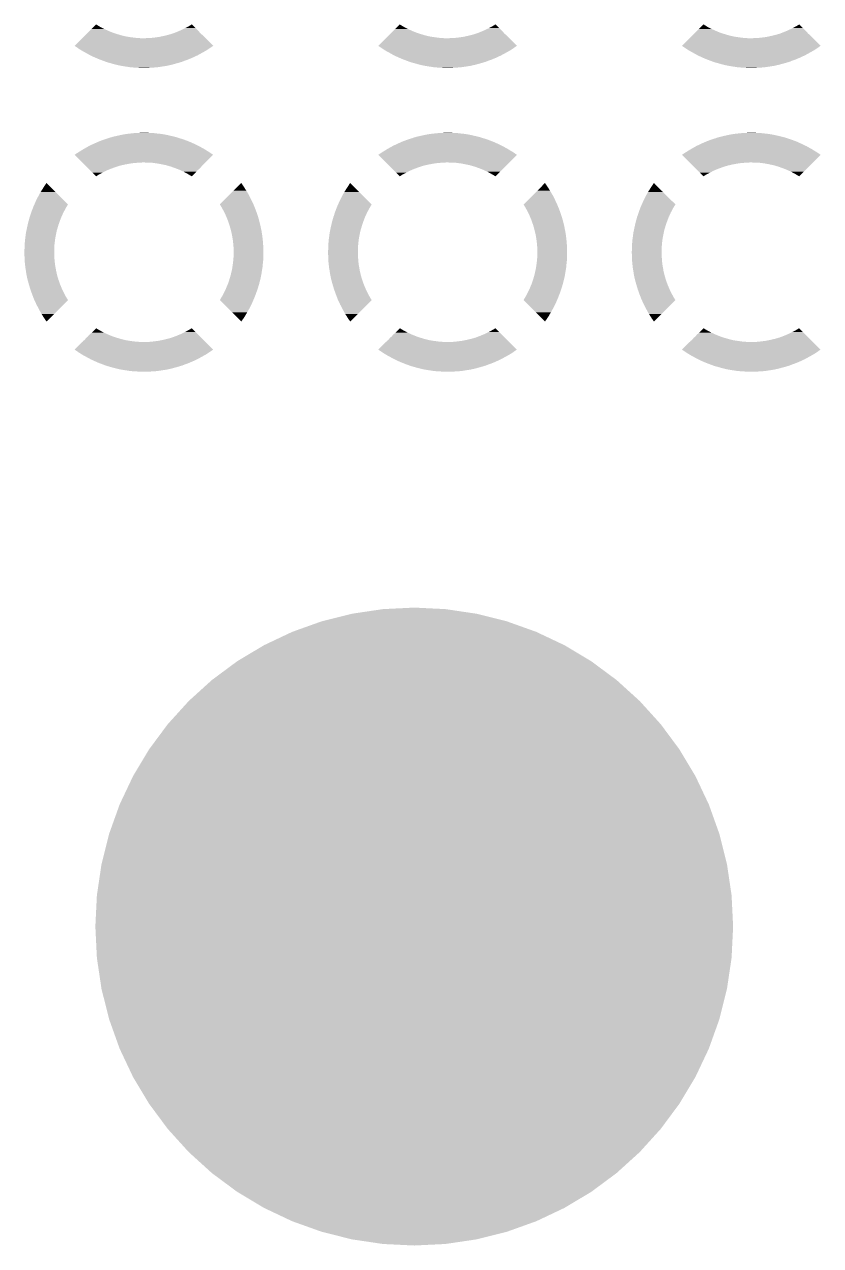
# Model space of a CAD drawing. Extents: x 295 to 953, y 10 to 290.
# Drawn here: x 675.62 to 682.28, y 112.83 to 123.04 of the extents above; entities that cross this region are included whole.
import ezdxf

# ---------------------------------------------------------------- set-up
doc = ezdxf.new("R2010")
doc.units = 0
doc.header["$LTSCALE"] = 5
doc.header["$MEASUREMENT"] = 0
doc.layers.get('0').update_dxf_attribs({"linetype": 'CONTINUOUS', "lineweight": 25})

msp = doc.modelspace()

# ---------------------------------------------------------------- linework, layer by layer
at = {"const_width": 2.667}
msp.add_lwpolyline([(677.547, 115.495, 1), (680.214, 115.495, 1)], format="xyb", close=True, dxfattribs=at)
for points in [[(676.2, 123.018), (676.22, 123.038), (676.253, 123.018), (676.22, 123.038)], [(677, 123.026), (677.02, 123.038), (677.032, 123.026), (677.02, 123.038)], [(678.74, 123.018), (678.76, 123.038), (678.793, 123.018), (678.76, 123.038)], [(679.54, 123.026), (679.56, 123.038), (679.572, 123.026), (679.56, 123.038)], [(681.28, 123.018), (681.3, 123.038), (681.333, 123.018), (681.3, 123.038)], [(682.08, 123.026), (682.1, 123.038), (682.112, 123.026), (682.1, 123.038)], [(676.112, 122.931), (676.119, 122.937), (676.511, 122.931), (676.472, 122.937)], [(676.119, 122.937), (676.128, 122.946), (676.472, 122.937), (676.434, 122.946)], [(676.128, 122.946), (676.138, 122.957), (676.434, 122.946), (676.397, 122.957)], [(676.138, 122.957), (676.151, 122.969), (676.397, 122.957), (676.36, 122.969)], [(676.151, 122.969), (676.165, 122.984), (676.36, 122.969), (676.323, 122.984)], [(676.165, 122.984), (676.182, 123), (676.323, 122.984), (676.288, 123)], [(676.182, 123), (676.2, 123.018), (676.288, 123), (676.253, 123.018)], [(676.744, 122.933), (676.782, 122.941), (677.125, 122.933), (677.117, 122.941)], [(676.782, 122.941), (676.82, 122.95), (677.117, 122.941), (677.108, 122.95)], [(676.82, 122.95), (676.858, 122.961), (677.108, 122.95), (677.096, 122.961)], [(676.858, 122.961), (676.894, 122.975), (677.096, 122.961), (677.083, 122.975)], [(676.894, 122.975), (676.93, 122.99), (677.083, 122.975), (677.068, 122.99)], [(676.93, 122.99), (676.965, 123.007), (677.068, 122.99), (677.051, 123.007)], [(676.965, 123.007), (677, 123.026), (677.051, 123.007), (677.032, 123.026)], [(678.652, 122.931), (678.659, 122.937), (679.051, 122.931), (679.012, 122.937)], [(678.659, 122.937), (678.668, 122.946), (679.012, 122.937), (678.974, 122.946)], [(678.668, 122.946), (678.678, 122.957), (678.974, 122.946), (678.937, 122.957)], [(678.678, 122.957), (678.691, 122.969), (678.937, 122.957), (678.9, 122.969)], [(678.691, 122.969), (678.705, 122.984), (678.9, 122.969), (678.863, 122.984)], [(678.705, 122.984), (678.722, 123), (678.863, 122.984), (678.828, 123)], [(678.722, 123), (678.74, 123.018), (678.828, 123), (678.793, 123.018)], [(679.284, 122.933), (679.322, 122.941), (679.665, 122.933), (679.657, 122.941)], [(679.322, 122.941), (679.36, 122.95), (679.657, 122.941), (679.648, 122.95)], [(679.36, 122.95), (679.398, 122.961), (679.648, 122.95), (679.636, 122.961)], [(679.398, 122.961), (679.434, 122.975), (679.636, 122.961), (679.623, 122.975)], [(679.434, 122.975), (679.47, 122.99), (679.623, 122.975), (679.608, 122.99)], [(679.47, 122.99), (679.505, 123.007), (679.608, 122.99), (679.591, 123.007)], [(679.505, 123.007), (679.54, 123.026), (679.591, 123.007), (679.572, 123.026)], [(681.192, 122.931), (681.199, 122.937), (681.591, 122.931), (681.552, 122.937)], [(681.199, 122.937), (681.208, 122.946), (681.552, 122.937), (681.514, 122.946)], [(681.208, 122.946), (681.218, 122.957), (681.514, 122.946), (681.477, 122.957)], [(681.218, 122.957), (681.231, 122.969), (681.477, 122.957), (681.44, 122.969)], [(681.231, 122.969), (681.245, 122.984), (681.44, 122.969), (681.403, 122.984)], [(681.245, 122.984), (681.262, 123), (681.403, 122.984), (681.368, 123)], [(681.262, 123), (681.28, 123.018), (681.368, 123), (681.333, 123.018)], [(681.824, 122.933), (681.862, 122.941), (682.205, 122.933), (682.197, 122.941)], [(681.862, 122.941), (681.9, 122.95), (682.197, 122.941), (682.188, 122.95)], [(681.9, 122.95), (681.938, 122.961), (682.188, 122.95), (682.176, 122.961)], [(681.938, 122.961), (681.974, 122.975), (682.176, 122.961), (682.163, 122.975)], [(681.974, 122.975), (682.01, 122.99), (682.163, 122.975), (682.148, 122.99)], [(682.01, 122.99), (682.045, 123.007), (682.148, 122.99), (682.131, 123.007)], [(682.045, 123.007), (682.08, 123.026), (682.131, 123.007), (682.112, 123.026)], [(676.04, 122.859), (676.104, 122.923), (677.199, 122.859), (677.135, 122.923)], [(676.056, 122.848), (676.04, 122.859), (677.183, 122.848), (677.199, 122.859)], [(676.078, 122.833), (676.056, 122.848), (677.161, 122.833), (677.183, 122.848)], [(676.104, 122.923), (676.105, 122.923), (676.628, 122.923), (676.589, 122.923)], [(676.105, 122.923), (676.108, 122.926), (676.589, 122.923), (676.55, 122.926)], [(676.108, 122.926), (676.112, 122.931), (676.55, 122.926), (676.511, 122.931)], [(676.628, 122.923), (676.667, 122.924), (677.135, 122.923), (677.134, 122.924)], [(676.667, 122.924), (676.705, 122.928), (677.134, 122.924), (677.13, 122.928)], [(676.705, 122.928), (676.744, 122.933), (677.13, 122.928), (677.125, 122.933)], [(678.58, 122.859), (678.644, 122.923), (679.739, 122.859), (679.675, 122.923)], [(678.596, 122.848), (678.58, 122.859), (679.723, 122.848), (679.739, 122.859)], [(678.618, 122.833), (678.596, 122.848), (679.701, 122.833), (679.723, 122.848)], [(678.644, 122.923), (678.645, 122.923), (679.168, 122.923), (679.129, 122.923)], [(678.645, 122.923), (678.648, 122.926), (679.129, 122.923), (679.09, 122.926)], [(678.648, 122.926), (678.652, 122.931), (679.09, 122.926), (679.051, 122.931)], [(679.168, 122.923), (679.207, 122.924), (679.675, 122.923), (679.674, 122.924)], [(679.207, 122.924), (679.245, 122.928), (679.674, 122.924), (679.67, 122.928)], [(679.245, 122.928), (679.284, 122.933), (679.67, 122.928), (679.665, 122.933)], [(681.12, 122.859), (681.184, 122.923), (682.279, 122.859), (682.215, 122.923)], [(681.136, 122.848), (681.12, 122.859), (682.263, 122.848), (682.279, 122.859)], [(681.158, 122.833), (681.136, 122.848), (682.241, 122.833), (682.263, 122.848)], [(681.184, 122.923), (681.185, 122.923), (681.708, 122.923), (681.669, 122.923)], [(681.185, 122.923), (681.188, 122.926), (681.669, 122.923), (681.63, 122.926)], [(681.188, 122.926), (681.192, 122.931), (681.63, 122.926), (681.591, 122.931)], [(681.708, 122.923), (681.747, 122.924), (682.215, 122.923), (682.214, 122.924)], [(681.747, 122.924), (681.785, 122.928), (682.214, 122.924), (682.21, 122.928)], [(681.785, 122.928), (681.824, 122.933), (682.21, 122.928), (682.205, 122.933)], [(676.094, 122.823), (676.078, 122.833), (677.146, 122.823), (677.161, 122.833)], [(676.116, 122.81), (676.094, 122.823), (677.123, 122.81), (677.146, 122.823)], [(676.133, 122.801), (676.116, 122.81), (677.107, 122.801), (677.123, 122.81)], [(676.156, 122.788), (676.133, 122.801), (677.083, 122.788), (677.107, 122.801)], [(676.173, 122.779), (676.156, 122.788), (677.067, 122.779), (677.083, 122.788)], [(676.196, 122.768), (676.173, 122.779), (677.043, 122.768), (677.067, 122.779)], [(676.214, 122.76), (676.196, 122.768), (677.026, 122.76), (677.043, 122.768)], [(676.237, 122.75), (676.214, 122.76), (677.002, 122.75), (677.026, 122.76)], [(676.255, 122.743), (676.237, 122.75), (676.985, 122.743), (677.002, 122.75)], [(676.279, 122.734), (676.255, 122.743), (676.959, 122.734), (676.985, 122.743)], [(676.298, 122.727), (676.279, 122.734), (676.942, 122.727), (676.959, 122.734)], [(678.634, 122.823), (678.618, 122.833), (679.686, 122.823), (679.701, 122.833)], [(678.656, 122.81), (678.634, 122.823), (679.663, 122.81), (679.686, 122.823)], [(678.673, 122.801), (678.656, 122.81), (679.647, 122.801), (679.663, 122.81)], [(678.696, 122.788), (678.673, 122.801), (679.623, 122.788), (679.647, 122.801)], [(678.713, 122.779), (678.696, 122.788), (679.607, 122.779), (679.623, 122.788)], [(678.736, 122.768), (678.713, 122.779), (679.583, 122.768), (679.607, 122.779)], [(678.754, 122.76), (678.736, 122.768), (679.566, 122.76), (679.583, 122.768)], [(678.777, 122.75), (678.754, 122.76), (679.542, 122.75), (679.566, 122.76)], [(678.795, 122.743), (678.777, 122.75), (679.525, 122.743), (679.542, 122.75)], [(678.819, 122.734), (678.795, 122.743), (679.499, 122.734), (679.525, 122.743)], [(678.838, 122.727), (678.819, 122.734), (679.482, 122.727), (679.499, 122.734)], [(681.174, 122.823), (681.158, 122.833), (682.226, 122.823), (682.241, 122.833)], [(681.196, 122.81), (681.174, 122.823), (682.203, 122.81), (682.226, 122.823)], [(681.213, 122.801), (681.196, 122.81), (682.187, 122.801), (682.203, 122.81)], [(681.236, 122.788), (681.213, 122.801), (682.163, 122.788), (682.187, 122.801)], [(681.253, 122.779), (681.236, 122.788), (682.147, 122.779), (682.163, 122.788)], [(681.276, 122.768), (681.253, 122.779), (682.123, 122.768), (682.147, 122.779)], [(681.294, 122.76), (681.276, 122.768), (682.106, 122.76), (682.123, 122.768)], [(681.317, 122.75), (681.294, 122.76), (682.082, 122.75), (682.106, 122.76)], [(681.335, 122.743), (681.317, 122.75), (682.065, 122.743), (682.082, 122.75)], [(681.359, 122.734), (681.335, 122.743), (682.039, 122.734), (682.065, 122.743)], [(681.378, 122.727), (681.359, 122.734), (682.022, 122.727), (682.039, 122.734)], [(676.322, 122.719), (676.298, 122.727), (676.917, 122.719), (676.942, 122.727)], [(676.341, 122.714), (676.322, 122.719), (676.899, 122.714), (676.917, 122.719)], [(676.365, 122.707), (676.341, 122.714), (676.873, 122.707), (676.899, 122.714)], [(676.385, 122.702), (676.365, 122.707), (676.856, 122.702), (676.873, 122.707)], [(676.409, 122.696), (676.385, 122.702), (676.829, 122.696), (676.856, 122.702)], [(676.429, 122.692), (676.409, 122.696), (676.812, 122.692), (676.829, 122.696)], [(676.453, 122.688), (676.429, 122.692), (676.785, 122.688), (676.812, 122.692)], [(676.474, 122.685), (676.453, 122.688), (676.767, 122.685), (676.785, 122.688)], [(676.498, 122.681), (676.474, 122.685), (676.74, 122.681), (676.767, 122.685)], [(676.519, 122.679), (676.498, 122.681), (676.723, 122.679), (676.74, 122.681)], [(676.543, 122.677), (676.519, 122.679), (676.694, 122.677), (676.723, 122.679)], [(676.566, 122.676), (676.543, 122.677), (676.678, 122.676), (676.694, 122.677)], [(676.588, 122.674), (676.566, 122.676), (676.645, 122.674), (676.678, 122.676)], [(676.633, 122.674), (676.588, 122.674), (676.633, 122.674), (676.645, 122.674)], [(678.862, 122.719), (678.838, 122.727), (679.457, 122.719), (679.482, 122.727)], [(678.881, 122.714), (678.862, 122.719), (679.439, 122.714), (679.457, 122.719)], [(678.905, 122.707), (678.881, 122.714), (679.413, 122.707), (679.439, 122.714)], [(678.925, 122.702), (678.905, 122.707), (679.396, 122.702), (679.413, 122.707)], [(678.949, 122.696), (678.925, 122.702), (679.369, 122.696), (679.396, 122.702)], [(678.969, 122.692), (678.949, 122.696), (679.352, 122.692), (679.369, 122.696)], [(678.993, 122.688), (678.969, 122.692), (679.325, 122.688), (679.352, 122.692)], [(679.014, 122.685), (678.993, 122.688), (679.307, 122.685), (679.325, 122.688)], [(679.038, 122.681), (679.014, 122.685), (679.28, 122.681), (679.307, 122.685)], [(679.059, 122.679), (679.038, 122.681), (679.263, 122.679), (679.28, 122.681)], [(679.083, 122.677), (679.059, 122.679), (679.234, 122.677), (679.263, 122.679)], [(679.106, 122.676), (679.083, 122.677), (679.218, 122.676), (679.234, 122.677)], [(679.128, 122.674), (679.106, 122.676), (679.185, 122.674), (679.218, 122.676)], [(679.173, 122.674), (679.128, 122.674), (679.173, 122.674), (679.185, 122.674)], [(681.402, 122.719), (681.378, 122.727), (681.997, 122.719), (682.022, 122.727)], [(681.421, 122.714), (681.402, 122.719), (681.979, 122.714), (681.997, 122.719)], [(681.445, 122.707), (681.421, 122.714), (681.953, 122.707), (681.979, 122.714)], [(681.465, 122.702), (681.445, 122.707), (681.936, 122.702), (681.953, 122.707)], [(681.489, 122.696), (681.465, 122.702), (681.909, 122.696), (681.936, 122.702)], [(681.509, 122.692), (681.489, 122.696), (681.892, 122.692), (681.909, 122.696)], [(681.533, 122.688), (681.509, 122.692), (681.865, 122.688), (681.892, 122.692)], [(681.554, 122.685), (681.533, 122.688), (681.847, 122.685), (681.865, 122.688)], [(681.578, 122.681), (681.554, 122.685), (681.82, 122.681), (681.847, 122.685)], [(681.599, 122.679), (681.578, 122.681), (681.803, 122.679), (681.82, 122.681)], [(681.623, 122.677), (681.599, 122.679), (681.774, 122.677), (681.803, 122.679)], [(681.646, 122.676), (681.623, 122.677), (681.758, 122.676), (681.774, 122.677)], [(681.668, 122.674), (681.646, 122.676), (681.725, 122.674), (681.758, 122.676)], [(681.713, 122.674), (681.668, 122.674), (681.713, 122.674), (681.725, 122.674)], [(676.455, 122.119), (676.472, 122.122), (676.786, 122.119), (676.766, 122.122)], [(676.472, 122.122), (676.5, 122.125), (676.766, 122.122), (676.742, 122.125)], [(676.5, 122.125), (676.517, 122.127), (676.742, 122.125), (676.72, 122.127)], [(676.517, 122.127), (676.546, 122.13), (676.72, 122.127), (676.697, 122.13)], [(676.546, 122.13), (676.562, 122.131), (676.697, 122.13), (676.673, 122.131)], [(676.562, 122.131), (676.595, 122.132), (676.673, 122.131), (676.652, 122.132)], [(676.595, 122.132), (676.607, 122.133), (676.652, 122.132), (676.607, 122.133)], [(678.995, 122.119), (679.012, 122.122), (679.326, 122.119), (679.306, 122.122)], [(679.012, 122.122), (679.04, 122.125), (679.306, 122.122), (679.282, 122.125)], [(679.04, 122.125), (679.057, 122.127), (679.282, 122.125), (679.26, 122.127)], [(679.057, 122.127), (679.086, 122.13), (679.26, 122.127), (679.237, 122.13)], [(679.086, 122.13), (679.102, 122.131), (679.237, 122.13), (679.213, 122.131)], [(679.102, 122.131), (679.135, 122.132), (679.213, 122.131), (679.192, 122.132)], [(679.135, 122.132), (679.147, 122.133), (679.192, 122.132), (679.147, 122.133)], [(681.535, 122.119), (681.552, 122.122), (681.866, 122.119), (681.846, 122.122)], [(681.552, 122.122), (681.58, 122.125), (681.846, 122.122), (681.822, 122.125)], [(681.58, 122.125), (681.597, 122.127), (681.822, 122.125), (681.8, 122.127)], [(681.597, 122.127), (681.626, 122.13), (681.8, 122.127), (681.777, 122.13)], [(681.626, 122.13), (681.642, 122.131), (681.777, 122.13), (681.753, 122.131)], [(681.642, 122.131), (681.675, 122.132), (681.753, 122.131), (681.732, 122.132)], [(681.675, 122.132), (681.687, 122.133), (681.732, 122.132), (681.687, 122.133)], [(676.133, 122.006), (676.156, 122.019), (677.106, 122.006), (677.084, 122.019)], [(676.156, 122.019), (676.172, 122.027), (677.084, 122.019), (677.066, 122.027)], [(676.172, 122.027), (676.197, 122.039), (677.066, 122.027), (677.043, 122.039)], [(676.197, 122.039), (676.213, 122.046), (677.043, 122.039), (677.026, 122.046)], [(676.213, 122.046), (676.238, 122.057), (677.026, 122.046), (677.002, 122.057)], [(676.238, 122.057), (676.255, 122.064), (677.002, 122.057), (676.984, 122.064)], [(676.255, 122.064), (676.28, 122.073), (676.984, 122.064), (676.96, 122.073)], [(676.28, 122.073), (676.297, 122.079), (676.96, 122.073), (676.942, 122.079)], [(676.297, 122.079), (676.323, 122.087), (676.942, 122.079), (676.917, 122.087)], [(676.323, 122.087), (676.34, 122.093), (676.917, 122.087), (676.899, 122.093)], [(676.34, 122.093), (676.366, 122.1), (676.899, 122.093), (676.874, 122.1)], [(676.366, 122.1), (676.384, 122.104), (676.874, 122.1), (676.855, 122.104)], [(676.384, 122.104), (676.41, 122.11), (676.855, 122.104), (676.83, 122.11)], [(676.41, 122.11), (676.428, 122.114), (676.83, 122.11), (676.811, 122.114)], [(676.428, 122.114), (676.455, 122.119), (676.811, 122.114), (676.786, 122.119)], [(678.673, 122.006), (678.696, 122.019), (679.646, 122.006), (679.624, 122.019)], [(678.696, 122.019), (678.712, 122.027), (679.624, 122.019), (679.606, 122.027)], [(678.712, 122.027), (678.737, 122.039), (679.606, 122.027), (679.583, 122.039)], [(678.737, 122.039), (678.753, 122.046), (679.583, 122.039), (679.566, 122.046)], [(678.753, 122.046), (678.778, 122.057), (679.566, 122.046), (679.542, 122.057)], [(678.778, 122.057), (678.795, 122.064), (679.542, 122.057), (679.524, 122.064)], [(678.795, 122.064), (678.82, 122.073), (679.524, 122.064), (679.5, 122.073)], [(678.82, 122.073), (678.837, 122.079), (679.5, 122.073), (679.482, 122.079)], [(678.837, 122.079), (678.863, 122.087), (679.482, 122.079), (679.457, 122.087)], [(678.863, 122.087), (678.88, 122.093), (679.457, 122.087), (679.439, 122.093)], [(678.88, 122.093), (678.906, 122.1), (679.439, 122.093), (679.414, 122.1)], [(678.906, 122.1), (678.924, 122.104), (679.414, 122.1), (679.395, 122.104)], [(678.924, 122.104), (678.95, 122.11), (679.395, 122.104), (679.37, 122.11)], [(678.95, 122.11), (678.968, 122.114), (679.37, 122.11), (679.351, 122.114)], [(678.968, 122.114), (678.995, 122.119), (679.351, 122.114), (679.326, 122.119)], [(681.213, 122.006), (681.236, 122.019), (682.186, 122.006), (682.164, 122.019)], [(681.236, 122.019), (681.252, 122.027), (682.164, 122.019), (682.146, 122.027)], [(681.252, 122.027), (681.277, 122.039), (682.146, 122.027), (682.123, 122.039)], [(681.277, 122.039), (681.293, 122.046), (682.123, 122.039), (682.106, 122.046)], [(681.293, 122.046), (681.318, 122.057), (682.106, 122.046), (682.082, 122.057)], [(681.318, 122.057), (681.335, 122.064), (682.082, 122.057), (682.064, 122.064)], [(681.335, 122.064), (681.36, 122.073), (682.064, 122.064), (682.04, 122.073)], [(681.36, 122.073), (681.377, 122.079), (682.04, 122.073), (682.022, 122.079)], [(681.377, 122.079), (681.403, 122.087), (682.022, 122.079), (681.997, 122.087)], [(681.403, 122.087), (681.42, 122.093), (681.997, 122.087), (681.979, 122.093)], [(681.42, 122.093), (681.446, 122.1), (681.979, 122.093), (681.954, 122.1)], [(681.446, 122.1), (681.464, 122.104), (681.954, 122.1), (681.935, 122.104)], [(681.464, 122.104), (681.49, 122.11), (681.935, 122.104), (681.91, 122.11)], [(681.49, 122.11), (681.508, 122.114), (681.91, 122.11), (681.891, 122.114)], [(681.508, 122.114), (681.535, 122.119), (681.891, 122.114), (681.866, 122.119)], [(676.04, 121.948), (676.056, 121.959), (677.199, 121.948), (677.183, 121.959)], [(676.104, 121.884), (676.04, 121.948), (677.135, 121.884), (677.199, 121.948)], [(676.056, 121.959), (676.078, 121.973), (677.183, 121.959), (677.162, 121.973)], [(676.078, 121.973), (676.094, 121.983), (677.162, 121.973), (677.145, 121.983)], [(676.094, 121.983), (676.117, 121.997), (677.145, 121.983), (677.123, 121.997)], [(676.117, 121.997), (676.133, 122.006), (677.123, 121.997), (677.106, 122.006)], [(678.58, 121.948), (678.596, 121.959), (679.739, 121.948), (679.723, 121.959)], [(678.644, 121.884), (678.58, 121.948), (679.675, 121.884), (679.739, 121.948)], [(678.596, 121.959), (678.618, 121.973), (679.723, 121.959), (679.702, 121.973)], [(678.618, 121.973), (678.634, 121.983), (679.702, 121.973), (679.685, 121.983)], [(678.634, 121.983), (678.657, 121.997), (679.685, 121.983), (679.663, 121.997)], [(678.657, 121.997), (678.673, 122.006), (679.663, 121.997), (679.646, 122.006)], [(681.12, 121.948), (681.136, 121.959), (682.279, 121.948), (682.263, 121.959)], [(681.184, 121.884), (681.12, 121.948), (682.215, 121.884), (682.279, 121.948)], [(681.136, 121.959), (681.158, 121.973), (682.263, 121.959), (682.242, 121.973)], [(681.158, 121.973), (681.174, 121.983), (682.242, 121.973), (682.225, 121.983)], [(681.174, 121.983), (681.197, 121.997), (682.225, 121.983), (682.203, 121.997)], [(681.197, 121.997), (681.213, 122.006), (682.203, 121.997), (682.186, 122.006)], [(676.106, 121.882), (676.104, 121.884), (676.573, 121.882), (676.612, 121.884)], [(676.109, 121.879), (676.106, 121.882), (676.534, 121.879), (676.573, 121.882)], [(676.115, 121.873), (676.109, 121.879), (676.495, 121.873), (676.534, 121.879)], [(676.122, 121.866), (676.115, 121.873), (676.457, 121.866), (676.495, 121.873)], [(676.132, 121.857), (676.122, 121.866), (676.419, 121.857), (676.457, 121.866)], [(676.143, 121.845), (676.132, 121.857), (676.382, 121.845), (676.419, 121.857)], [(676.156, 121.832), (676.143, 121.845), (676.345, 121.832), (676.382, 121.845)], [(676.172, 121.817), (676.156, 121.832), (676.309, 121.817), (676.345, 121.832)], [(676.189, 121.799), (676.172, 121.817), (676.274, 121.799), (676.309, 121.817)], [(676.651, 121.883), (676.612, 121.884), (677.134, 121.883), (677.135, 121.884)], [(676.69, 121.881), (676.651, 121.883), (677.132, 121.881), (677.134, 121.883)], [(676.729, 121.876), (676.69, 121.881), (677.127, 121.876), (677.132, 121.881)], [(676.767, 121.869), (676.729, 121.876), (677.12, 121.869), (677.127, 121.876)], [(676.805, 121.861), (676.767, 121.869), (677.112, 121.861), (677.12, 121.869)], [(676.843, 121.85), (676.805, 121.861), (677.101, 121.85), (677.112, 121.861)], [(676.88, 121.837), (676.843, 121.85), (677.089, 121.837), (677.101, 121.85)], [(676.916, 121.823), (676.88, 121.837), (677.074, 121.823), (677.089, 121.837)], [(676.951, 121.807), (676.916, 121.823), (677.058, 121.807), (677.074, 121.823)], [(678.646, 121.882), (678.644, 121.884), (679.113, 121.882), (679.152, 121.884)], [(678.649, 121.879), (678.646, 121.882), (679.074, 121.879), (679.113, 121.882)], [(678.655, 121.873), (678.649, 121.879), (679.035, 121.873), (679.074, 121.879)], [(678.662, 121.866), (678.655, 121.873), (678.997, 121.866), (679.035, 121.873)], [(678.672, 121.857), (678.662, 121.866), (678.959, 121.857), (678.997, 121.866)], [(678.683, 121.845), (678.672, 121.857), (678.922, 121.845), (678.959, 121.857)], [(678.696, 121.832), (678.683, 121.845), (678.885, 121.832), (678.922, 121.845)], [(678.712, 121.817), (678.696, 121.832), (678.849, 121.817), (678.885, 121.832)], [(678.729, 121.799), (678.712, 121.817), (678.814, 121.799), (678.849, 121.817)], [(679.191, 121.883), (679.152, 121.884), (679.674, 121.883), (679.675, 121.884)], [(679.23, 121.881), (679.191, 121.883), (679.672, 121.881), (679.674, 121.883)], [(679.269, 121.876), (679.23, 121.881), (679.667, 121.876), (679.672, 121.881)], [(679.307, 121.869), (679.269, 121.876), (679.66, 121.869), (679.667, 121.876)], [(679.345, 121.861), (679.307, 121.869), (679.652, 121.861), (679.66, 121.869)], [(679.383, 121.85), (679.345, 121.861), (679.641, 121.85), (679.652, 121.861)], [(679.42, 121.837), (679.383, 121.85), (679.629, 121.837), (679.641, 121.85)], [(679.456, 121.823), (679.42, 121.837), (679.614, 121.823), (679.629, 121.837)], [(679.491, 121.807), (679.456, 121.823), (679.598, 121.807), (679.614, 121.823)], [(681.186, 121.882), (681.184, 121.884), (681.653, 121.882), (681.692, 121.884)], [(681.189, 121.879), (681.186, 121.882), (681.614, 121.879), (681.653, 121.882)], [(681.195, 121.873), (681.189, 121.879), (681.575, 121.873), (681.614, 121.879)], [(681.202, 121.866), (681.195, 121.873), (681.537, 121.866), (681.575, 121.873)], [(681.212, 121.857), (681.202, 121.866), (681.499, 121.857), (681.537, 121.866)], [(681.223, 121.845), (681.212, 121.857), (681.462, 121.845), (681.499, 121.857)], [(681.236, 121.832), (681.223, 121.845), (681.425, 121.832), (681.462, 121.845)], [(681.252, 121.817), (681.236, 121.832), (681.389, 121.817), (681.425, 121.832)], [(681.269, 121.799), (681.252, 121.817), (681.354, 121.799), (681.389, 121.817)], [(681.731, 121.883), (681.692, 121.884), (682.214, 121.883), (682.215, 121.884)], [(681.77, 121.881), (681.731, 121.883), (682.212, 121.881), (682.214, 121.883)], [(681.809, 121.876), (681.77, 121.881), (682.207, 121.876), (682.212, 121.881)], [(681.847, 121.869), (681.809, 121.876), (682.2, 121.869), (682.207, 121.876)], [(681.885, 121.861), (681.847, 121.869), (682.192, 121.861), (682.2, 121.869)], [(681.923, 121.85), (681.885, 121.861), (682.181, 121.85), (682.192, 121.861)], [(681.96, 121.837), (681.923, 121.85), (682.169, 121.837), (682.181, 121.85)], [(681.996, 121.823), (681.96, 121.837), (682.154, 121.823), (682.169, 121.837)], [(682.031, 121.807), (681.996, 121.823), (682.138, 121.807), (682.154, 121.823)], [(675.78, 121.675), (675.805, 121.713), (675.842, 121.675), (675.805, 121.713)], [(676.208, 121.781), (676.189, 121.799), (676.24, 121.781), (676.274, 121.799)], [(676.22, 121.768), (676.208, 121.781), (676.22, 121.768), (676.24, 121.781)], [(676.986, 121.788), (676.951, 121.807), (677.04, 121.788), (677.058, 121.807)], [(677.02, 121.768), (676.986, 121.788), (677.02, 121.768), (677.04, 121.788)], [(677.408, 121.686), (677.434, 121.713), (677.452, 121.686), (677.434, 121.713)], [(678.32, 121.675), (678.345, 121.713), (678.382, 121.675), (678.345, 121.713)], [(678.748, 121.781), (678.729, 121.799), (678.78, 121.781), (678.814, 121.799)], [(678.76, 121.768), (678.748, 121.781), (678.76, 121.768), (678.78, 121.781)], [(679.526, 121.788), (679.491, 121.807), (679.58, 121.788), (679.598, 121.807)], [(679.56, 121.768), (679.526, 121.788), (679.56, 121.768), (679.58, 121.788)], [(679.948, 121.686), (679.974, 121.713), (679.992, 121.686), (679.974, 121.713)], [(680.86, 121.675), (680.885, 121.713), (680.922, 121.675), (680.885, 121.713)], [(681.288, 121.781), (681.269, 121.799), (681.32, 121.781), (681.354, 121.799)], [(681.3, 121.768), (681.288, 121.781), (681.3, 121.768), (681.32, 121.781)], [(682.066, 121.788), (682.031, 121.807), (682.12, 121.788), (682.138, 121.807)], [(682.1, 121.768), (682.066, 121.788), (682.1, 121.768), (682.12, 121.788)], [(675.734, 121.597), (675.756, 121.637), (675.92, 121.597), (675.881, 121.637)], [(675.756, 121.637), (675.78, 121.675), (675.881, 121.637), (675.842, 121.675)], [(677.291, 121.569), (677.331, 121.609), (677.519, 121.569), (677.499, 121.609)], [(677.331, 121.609), (677.37, 121.648), (677.499, 121.609), (677.476, 121.648)], [(677.37, 121.648), (677.408, 121.686), (677.476, 121.648), (677.452, 121.686)], [(678.274, 121.597), (678.296, 121.637), (678.46, 121.597), (678.421, 121.637)], [(678.296, 121.637), (678.32, 121.675), (678.421, 121.637), (678.382, 121.675)], [(679.831, 121.569), (679.871, 121.609), (680.059, 121.569), (680.039, 121.609)], [(679.871, 121.609), (679.91, 121.648), (680.039, 121.609), (680.016, 121.648)], [(679.91, 121.648), (679.948, 121.686), (680.016, 121.648), (679.992, 121.686)], [(680.814, 121.597), (680.836, 121.637), (681, 121.597), (680.961, 121.637)], [(680.836, 121.637), (680.86, 121.675), (680.961, 121.637), (680.922, 121.675)], [(675.69, 121.5), (675.696, 121.516), (675.965, 121.5), (675.974, 121.516)], [(675.696, 121.516), (675.704, 121.533), (675.974, 121.516), (675.985, 121.533)], [(675.704, 121.533), (675.714, 121.557), (675.985, 121.533), (675.961, 121.557)], [(675.714, 121.557), (675.734, 121.597), (675.961, 121.557), (675.92, 121.597)], [(677.255, 121.533), (677.291, 121.569), (677.536, 121.533), (677.519, 121.569)], [(677.258, 121.528), (677.255, 121.533), (677.538, 121.528), (677.536, 121.533)], [(677.271, 121.506), (677.258, 121.528), (677.547, 121.506), (677.538, 121.528)], [(678.23, 121.5), (678.236, 121.516), (678.505, 121.5), (678.514, 121.516)], [(678.236, 121.516), (678.244, 121.533), (678.514, 121.516), (678.525, 121.533)], [(678.244, 121.533), (678.254, 121.557), (678.525, 121.533), (678.501, 121.557)], [(678.254, 121.557), (678.274, 121.597), (678.501, 121.557), (678.46, 121.597)], [(679.795, 121.533), (679.831, 121.569), (680.076, 121.533), (680.059, 121.569)], [(679.798, 121.528), (679.795, 121.533), (680.078, 121.528), (680.076, 121.533)], [(679.811, 121.506), (679.798, 121.528), (680.087, 121.506), (680.078, 121.528)], [(680.77, 121.5), (680.776, 121.516), (681.045, 121.5), (681.054, 121.516)], [(680.776, 121.516), (680.784, 121.533), (681.054, 121.516), (681.065, 121.533)], [(680.784, 121.533), (680.794, 121.557), (681.065, 121.533), (681.041, 121.557)], [(680.794, 121.557), (680.814, 121.597), (681.041, 121.557), (681, 121.597)], [(675.655, 121.393), (675.665, 121.43), (675.916, 121.393), (675.93, 121.43)], [(675.665, 121.43), (675.666, 121.431), (675.93, 121.43), (675.931, 121.431)], [(675.666, 121.431), (675.677, 121.465), (675.931, 121.431), (675.946, 121.465)], [(675.677, 121.465), (675.68, 121.474), (675.946, 121.465), (675.951, 121.474)], [(675.68, 121.474), (675.69, 121.5), (675.951, 121.474), (675.965, 121.5)], [(677.282, 121.486), (677.271, 121.506), (677.555, 121.486), (677.547, 121.506)], [(677.289, 121.472), (677.282, 121.486), (677.56, 121.472), (677.555, 121.486)], [(677.303, 121.444), (677.289, 121.472), (677.57, 121.444), (677.56, 121.472)], [(677.306, 121.437), (677.303, 121.444), (677.572, 121.437), (677.57, 121.444)], [(677.321, 121.401), (677.306, 121.437), (677.583, 121.401), (677.572, 121.437)], [(678.195, 121.393), (678.205, 121.43), (678.456, 121.393), (678.47, 121.43)], [(678.205, 121.43), (678.206, 121.431), (678.47, 121.43), (678.471, 121.431)], [(678.206, 121.431), (678.217, 121.465), (678.471, 121.431), (678.486, 121.465)], [(678.217, 121.465), (678.22, 121.474), (678.486, 121.465), (678.491, 121.474)], [(678.22, 121.474), (678.23, 121.5), (678.491, 121.474), (678.505, 121.5)], [(679.822, 121.486), (679.811, 121.506), (680.095, 121.486), (680.087, 121.506)], [(679.829, 121.472), (679.822, 121.486), (680.1, 121.472), (680.095, 121.486)], [(679.843, 121.444), (679.829, 121.472), (680.11, 121.444), (680.1, 121.472)], [(679.846, 121.437), (679.843, 121.444), (680.112, 121.437), (680.11, 121.444)], [(679.861, 121.401), (679.846, 121.437), (680.123, 121.401), (680.112, 121.437)], [(680.735, 121.393), (680.745, 121.43), (680.996, 121.393), (681.01, 121.43)], [(680.745, 121.43), (680.746, 121.431), (681.01, 121.43), (681.011, 121.431)], [(680.746, 121.431), (680.757, 121.465), (681.011, 121.431), (681.026, 121.465)], [(680.757, 121.465), (680.76, 121.474), (681.026, 121.465), (681.031, 121.474)], [(680.76, 121.474), (680.77, 121.5), (681.031, 121.474), (681.045, 121.5)], [(675.634, 121.3), (675.638, 121.319), (675.888, 121.3), (675.892, 121.319)], [(675.638, 121.319), (675.643, 121.344), (675.892, 121.319), (675.9, 121.344)], [(675.643, 121.344), (675.646, 121.356), (675.9, 121.344), (675.903, 121.356)], [(675.646, 121.356), (675.653, 121.388), (675.903, 121.356), (675.914, 121.388)], [(675.653, 121.388), (675.655, 121.393), (675.914, 121.388), (675.916, 121.393)], [(677.321, 121.4), (677.321, 121.401), (677.583, 121.4), (677.583, 121.401)], [(677.334, 121.364), (677.321, 121.4), (677.592, 121.364), (677.583, 121.4)], [(677.336, 121.357), (677.334, 121.364), (677.594, 121.357), (677.592, 121.364)], [(677.345, 121.326), (677.336, 121.357), (677.6, 121.326), (677.594, 121.357)], [(677.348, 121.313), (677.345, 121.326), (677.603, 121.313), (677.6, 121.326)], [(677.354, 121.288), (677.348, 121.313), (677.607, 121.288), (677.603, 121.313)], [(678.174, 121.3), (678.178, 121.319), (678.428, 121.3), (678.432, 121.319)], [(678.178, 121.319), (678.183, 121.344), (678.432, 121.319), (678.44, 121.344)], [(678.183, 121.344), (678.186, 121.356), (678.44, 121.344), (678.443, 121.356)], [(678.186, 121.356), (678.193, 121.388), (678.443, 121.356), (678.454, 121.388)], [(678.193, 121.388), (678.195, 121.393), (678.454, 121.388), (678.456, 121.393)], [(679.861, 121.4), (679.861, 121.401), (680.123, 121.4), (680.123, 121.401)], [(679.874, 121.364), (679.861, 121.4), (680.132, 121.364), (680.123, 121.4)], [(679.876, 121.357), (679.874, 121.364), (680.134, 121.357), (680.132, 121.364)], [(679.885, 121.326), (679.876, 121.357), (680.14, 121.326), (680.134, 121.357)], [(679.888, 121.313), (679.885, 121.326), (680.143, 121.313), (680.14, 121.326)], [(679.894, 121.288), (679.888, 121.313), (680.147, 121.288), (680.143, 121.313)], [(680.714, 121.3), (680.718, 121.319), (680.968, 121.3), (680.972, 121.319)], [(680.718, 121.319), (680.723, 121.344), (680.972, 121.319), (680.98, 121.344)], [(680.723, 121.344), (680.726, 121.356), (680.98, 121.344), (680.983, 121.356)], [(680.726, 121.356), (680.733, 121.388), (680.983, 121.356), (680.994, 121.388)], [(680.733, 121.388), (680.735, 121.393), (680.994, 121.388), (680.996, 121.393)], [(675.621, 121.165), (675.623, 121.203), (675.87, 121.165), (675.872, 121.203)], [(675.623, 121.21), (675.626, 121.242), (675.873, 121.21), (675.877, 121.242)], [(675.623, 121.203), (675.623, 121.21), (675.872, 121.203), (675.873, 121.21)], [(675.626, 121.242), (675.628, 121.255), (675.877, 121.242), (675.879, 121.255)], [(675.628, 121.255), (675.631, 121.281), (675.879, 121.255), (675.884, 121.281)], [(675.631, 121.281), (675.634, 121.3), (675.884, 121.281), (675.888, 121.3)], [(677.358, 121.268), (677.354, 121.288), (677.61, 121.268), (677.607, 121.288)], [(677.361, 121.25), (677.358, 121.268), (677.612, 121.25), (677.61, 121.268)], [(677.365, 121.223), (677.361, 121.25), (677.615, 121.223), (677.612, 121.25)], [(677.366, 121.211), (677.365, 121.223), (677.616, 121.211), (677.615, 121.223)], [(677.369, 121.178), (677.366, 121.211), (677.618, 121.178), (677.616, 121.211)], [(678.161, 121.165), (678.163, 121.203), (678.41, 121.165), (678.412, 121.203)], [(678.163, 121.21), (678.166, 121.242), (678.413, 121.21), (678.417, 121.242)], [(678.163, 121.203), (678.163, 121.21), (678.412, 121.203), (678.413, 121.21)], [(678.166, 121.242), (678.168, 121.255), (678.417, 121.242), (678.419, 121.255)], [(678.168, 121.255), (678.171, 121.281), (678.419, 121.255), (678.424, 121.281)], [(678.171, 121.281), (678.174, 121.3), (678.424, 121.281), (678.428, 121.3)], [(679.898, 121.268), (679.894, 121.288), (680.15, 121.268), (680.147, 121.288)], [(679.901, 121.25), (679.898, 121.268), (680.152, 121.25), (680.15, 121.268)], [(679.905, 121.223), (679.901, 121.25), (680.155, 121.223), (680.152, 121.25)], [(679.906, 121.211), (679.905, 121.223), (680.156, 121.211), (680.155, 121.223)], [(679.909, 121.178), (679.906, 121.211), (680.158, 121.178), (680.156, 121.211)], [(680.701, 121.165), (680.703, 121.203), (680.95, 121.165), (680.952, 121.203)], [(680.703, 121.21), (680.706, 121.242), (680.953, 121.21), (680.957, 121.242)], [(680.703, 121.203), (680.703, 121.21), (680.952, 121.203), (680.953, 121.21)], [(680.706, 121.242), (680.708, 121.255), (680.957, 121.242), (680.959, 121.255)], [(680.708, 121.255), (680.711, 121.281), (680.959, 121.255), (680.964, 121.281)], [(680.711, 121.281), (680.714, 121.3), (680.964, 121.281), (680.968, 121.3)], [(675.62, 121.133), (675.621, 121.164), (675.869, 121.133), (675.87, 121.164)], [(675.621, 121.094), (675.62, 121.133), (675.87, 121.094), (675.869, 121.133)], [(675.621, 121.164), (675.621, 121.165), (675.87, 121.164), (675.87, 121.165)], [(677.367, 121.063), (677.37, 121.101), (677.617, 121.063), (677.619, 121.101)], [(677.369, 121.172), (677.369, 121.178), (677.618, 121.172), (677.618, 121.178)], [(677.37, 121.133), (677.369, 121.172), (677.619, 121.133), (677.618, 121.172)], [(677.37, 121.102), (677.37, 121.133), (677.619, 121.102), (677.619, 121.133)], [(677.37, 121.101), (677.37, 121.102), (677.619, 121.101), (677.619, 121.102)], [(678.16, 121.133), (678.161, 121.164), (678.409, 121.133), (678.41, 121.164)], [(678.161, 121.094), (678.16, 121.133), (678.41, 121.094), (678.409, 121.133)], [(678.161, 121.164), (678.161, 121.165), (678.41, 121.164), (678.41, 121.165)], [(679.907, 121.063), (679.91, 121.101), (680.157, 121.063), (680.159, 121.101)], [(679.909, 121.172), (679.909, 121.178), (680.158, 121.172), (680.158, 121.178)], [(679.91, 121.133), (679.909, 121.172), (680.159, 121.133), (680.158, 121.172)], [(679.91, 121.102), (679.91, 121.133), (680.159, 121.102), (680.159, 121.133)], [(679.91, 121.101), (679.91, 121.102), (680.159, 121.101), (680.159, 121.102)], [(680.7, 121.133), (680.701, 121.164), (680.949, 121.133), (680.95, 121.164)], [(680.701, 121.094), (680.7, 121.133), (680.95, 121.094), (680.949, 121.133)], [(680.701, 121.164), (680.701, 121.165), (680.95, 121.164), (680.95, 121.165)], [(675.621, 121.088), (675.621, 121.094), (675.871, 121.088), (675.87, 121.094)], [(675.623, 121.055), (675.621, 121.088), (675.873, 121.055), (675.871, 121.088)], [(675.624, 121.043), (675.623, 121.055), (675.875, 121.043), (675.873, 121.055)], [(675.627, 121.017), (675.624, 121.043), (675.878, 121.017), (675.875, 121.043)], [(675.629, 120.999), (675.627, 121.017), (675.882, 120.999), (675.878, 121.017)], [(675.633, 120.978), (675.629, 120.999), (675.885, 120.978), (675.882, 120.999)], [(677.356, 120.986), (677.36, 121.011), (677.608, 120.986), (677.612, 121.011)], [(677.36, 121.011), (677.362, 121.024), (677.612, 121.011), (677.613, 121.024)], [(677.362, 121.024), (677.366, 121.056), (677.613, 121.024), (677.616, 121.056)], [(677.366, 121.056), (677.367, 121.063), (677.616, 121.056), (677.617, 121.063)], [(678.161, 121.088), (678.161, 121.094), (678.411, 121.088), (678.41, 121.094)], [(678.163, 121.055), (678.161, 121.088), (678.413, 121.055), (678.411, 121.088)], [(678.164, 121.043), (678.163, 121.055), (678.415, 121.043), (678.413, 121.055)], [(678.167, 121.017), (678.164, 121.043), (678.418, 121.017), (678.415, 121.043)], [(678.169, 120.999), (678.167, 121.017), (678.422, 120.999), (678.418, 121.017)], [(678.173, 120.978), (678.169, 120.999), (678.425, 120.978), (678.422, 120.999)], [(679.896, 120.986), (679.9, 121.011), (680.148, 120.986), (680.152, 121.011)], [(679.9, 121.011), (679.902, 121.024), (680.152, 121.011), (680.153, 121.024)], [(679.902, 121.024), (679.906, 121.056), (680.153, 121.024), (680.156, 121.056)], [(679.906, 121.056), (679.907, 121.063), (680.156, 121.056), (680.157, 121.063)], [(680.701, 121.088), (680.701, 121.094), (680.951, 121.088), (680.95, 121.094)], [(680.703, 121.055), (680.701, 121.088), (680.953, 121.055), (680.951, 121.088)], [(680.704, 121.043), (680.703, 121.055), (680.955, 121.043), (680.953, 121.055)], [(680.707, 121.017), (680.704, 121.043), (680.958, 121.017), (680.955, 121.043)], [(680.709, 120.999), (680.707, 121.017), (680.962, 120.999), (680.958, 121.017)], [(680.713, 120.978), (680.709, 120.999), (680.965, 120.978), (680.962, 120.999)], [(675.636, 120.954), (675.633, 120.978), (675.891, 120.954), (675.885, 120.978)], [(675.639, 120.94), (675.636, 120.954), (675.894, 120.94), (675.891, 120.954)], [(675.645, 120.91), (675.639, 120.94), (675.903, 120.91), (675.894, 120.94)], [(675.647, 120.903), (675.645, 120.91), (675.905, 120.903), (675.903, 120.91)], [(675.657, 120.866), (675.647, 120.903), (675.918, 120.866), (675.905, 120.903)], [(677.326, 120.879), (677.336, 120.91), (677.586, 120.879), (677.594, 120.91)], [(677.336, 120.91), (677.34, 120.923), (677.594, 120.91), (677.597, 120.923)], [(677.34, 120.923), (677.347, 120.948), (677.597, 120.923), (677.602, 120.948)], [(677.347, 120.948), (677.351, 120.967), (677.602, 120.948), (677.605, 120.967)], [(677.351, 120.967), (677.356, 120.986), (677.605, 120.967), (677.608, 120.986)], [(678.176, 120.954), (678.173, 120.978), (678.431, 120.954), (678.425, 120.978)], [(678.179, 120.94), (678.176, 120.954), (678.434, 120.94), (678.431, 120.954)], [(678.185, 120.91), (678.179, 120.94), (678.443, 120.91), (678.434, 120.94)], [(678.187, 120.903), (678.185, 120.91), (678.445, 120.903), (678.443, 120.91)], [(678.197, 120.866), (678.187, 120.903), (678.458, 120.866), (678.445, 120.903)], [(679.866, 120.879), (679.876, 120.91), (680.126, 120.879), (680.134, 120.91)], [(679.876, 120.91), (679.88, 120.923), (680.134, 120.91), (680.137, 120.923)], [(679.88, 120.923), (679.887, 120.948), (680.137, 120.923), (680.142, 120.948)], [(679.887, 120.948), (679.891, 120.967), (680.142, 120.948), (680.145, 120.967)], [(679.891, 120.967), (679.896, 120.986), (680.145, 120.967), (680.148, 120.986)], [(680.716, 120.954), (680.713, 120.978), (680.971, 120.954), (680.965, 120.978)], [(680.719, 120.94), (680.716, 120.954), (680.974, 120.94), (680.971, 120.954)], [(680.725, 120.91), (680.719, 120.94), (680.983, 120.91), (680.974, 120.94)], [(680.727, 120.903), (680.725, 120.91), (680.985, 120.903), (680.983, 120.91)], [(680.737, 120.866), (680.727, 120.903), (680.998, 120.866), (680.985, 120.903)], [(675.668, 120.83), (675.657, 120.866), (675.933, 120.83), (675.918, 120.866)], [(675.67, 120.823), (675.668, 120.83), (675.936, 120.823), (675.933, 120.83)], [(675.68, 120.795), (675.67, 120.823), (675.95, 120.795), (675.936, 120.823)], [(675.685, 120.781), (675.68, 120.795), (675.957, 120.781), (675.95, 120.795)], [(677.275, 120.767), (677.288, 120.793), (677.549, 120.767), (677.559, 120.793)], [(677.288, 120.793), (677.293, 120.802), (677.559, 120.793), (677.562, 120.802)], [(677.293, 120.802), (677.309, 120.836), (677.562, 120.802), (677.574, 120.836)], [(677.309, 120.837), (677.324, 120.873), (677.574, 120.837), (677.585, 120.873)], [(677.309, 120.836), (677.309, 120.837), (677.574, 120.836), (677.574, 120.837)], [(677.324, 120.873), (677.326, 120.879), (677.585, 120.873), (677.586, 120.879)], [(678.208, 120.83), (678.197, 120.866), (678.473, 120.83), (678.458, 120.866)], [(678.21, 120.823), (678.208, 120.83), (678.476, 120.823), (678.473, 120.83)], [(678.22, 120.795), (678.21, 120.823), (678.49, 120.795), (678.476, 120.823)], [(678.225, 120.781), (678.22, 120.795), (678.497, 120.781), (678.49, 120.795)], [(679.815, 120.767), (679.828, 120.793), (680.089, 120.767), (680.099, 120.793)], [(679.828, 120.793), (679.833, 120.802), (680.099, 120.793), (680.102, 120.802)], [(679.833, 120.802), (679.849, 120.836), (680.102, 120.802), (680.114, 120.836)], [(679.849, 120.837), (679.864, 120.873), (680.114, 120.837), (680.125, 120.873)], [(679.849, 120.836), (679.849, 120.837), (680.114, 120.836), (680.114, 120.837)], [(679.864, 120.873), (679.866, 120.879), (680.125, 120.873), (680.126, 120.879)], [(680.748, 120.83), (680.737, 120.866), (681.013, 120.83), (680.998, 120.866)], [(680.75, 120.823), (680.748, 120.83), (681.016, 120.823), (681.013, 120.83)], [(680.76, 120.795), (680.75, 120.823), (681.03, 120.795), (681.016, 120.823)], [(680.765, 120.781), (680.76, 120.795), (681.037, 120.781), (681.03, 120.795)], [(675.693, 120.76), (675.685, 120.781), (675.968, 120.76), (675.957, 120.781)], [(675.701, 120.739), (675.693, 120.76), (675.981, 120.739), (675.968, 120.76)], [(675.704, 120.733), (675.701, 120.739), (675.985, 120.733), (675.981, 120.739)], [(675.72, 120.698), (675.704, 120.733), (675.949, 120.698), (675.985, 120.733)], [(675.741, 120.658), (675.72, 120.698), (675.909, 120.658), (675.949, 120.698)], [(677.255, 120.733), (677.265, 120.751), (677.535, 120.733), (677.543, 120.751)], [(677.279, 120.71), (677.255, 120.733), (677.525, 120.71), (677.535, 120.733)], [(677.265, 120.751), (677.275, 120.767), (677.543, 120.751), (677.549, 120.767)], [(677.319, 120.669), (677.279, 120.71), (677.505, 120.669), (677.525, 120.71)], [(678.233, 120.76), (678.225, 120.781), (678.508, 120.76), (678.497, 120.781)], [(678.241, 120.739), (678.233, 120.76), (678.521, 120.739), (678.508, 120.76)], [(678.244, 120.733), (678.241, 120.739), (678.525, 120.733), (678.521, 120.739)], [(678.26, 120.698), (678.244, 120.733), (678.489, 120.698), (678.525, 120.733)], [(678.281, 120.658), (678.26, 120.698), (678.449, 120.658), (678.489, 120.698)], [(679.795, 120.733), (679.805, 120.751), (680.075, 120.733), (680.083, 120.751)], [(679.819, 120.71), (679.795, 120.733), (680.065, 120.71), (680.075, 120.733)], [(679.805, 120.751), (679.815, 120.767), (680.083, 120.751), (680.089, 120.767)], [(679.859, 120.669), (679.819, 120.71), (680.045, 120.669), (680.065, 120.71)], [(680.773, 120.76), (680.765, 120.781), (681.048, 120.76), (681.037, 120.781)], [(680.781, 120.739), (680.773, 120.76), (681.061, 120.739), (681.048, 120.76)], [(680.784, 120.733), (680.781, 120.739), (681.065, 120.733), (681.061, 120.739)], [(680.8, 120.698), (680.784, 120.733), (681.029, 120.698), (681.065, 120.733)], [(680.821, 120.658), (680.8, 120.698), (680.989, 120.658), (681.029, 120.698)], [(675.763, 120.618), (675.741, 120.658), (675.87, 120.618), (675.909, 120.658)], [(675.787, 120.58), (675.763, 120.618), (675.832, 120.58), (675.87, 120.618)], [(677.359, 120.63), (677.319, 120.669), (677.483, 120.63), (677.505, 120.669)], [(677.397, 120.591), (677.359, 120.63), (677.46, 120.591), (677.483, 120.63)], [(677.434, 120.554), (677.397, 120.591), (677.434, 120.554), (677.46, 120.591)], [(678.303, 120.618), (678.281, 120.658), (678.41, 120.618), (678.449, 120.658)], [(678.327, 120.58), (678.303, 120.618), (678.372, 120.58), (678.41, 120.618)], [(679.899, 120.63), (679.859, 120.669), (680.023, 120.63), (680.045, 120.669)], [(679.937, 120.591), (679.899, 120.63), (680, 120.591), (680.023, 120.63)], [(679.974, 120.554), (679.937, 120.591), (679.974, 120.554), (680, 120.591)], [(680.843, 120.618), (680.821, 120.658), (680.95, 120.618), (680.989, 120.658)], [(680.867, 120.58), (680.843, 120.618), (680.912, 120.58), (680.95, 120.618)], [(675.805, 120.554), (675.787, 120.58), (675.805, 120.554), (675.832, 120.58)], [(676.2, 120.478), (676.22, 120.498), (676.253, 120.478), (676.22, 120.498)], [(676.965, 120.467), (677, 120.486), (677.051, 120.467), (677.032, 120.486)], [(677, 120.486), (677.02, 120.498), (677.032, 120.486), (677.02, 120.498)], [(678.345, 120.554), (678.327, 120.58), (678.345, 120.554), (678.372, 120.58)], [(678.74, 120.478), (678.76, 120.498), (678.793, 120.478), (678.76, 120.498)], [(679.505, 120.467), (679.54, 120.486), (679.591, 120.467), (679.572, 120.486)], [(679.54, 120.486), (679.56, 120.498), (679.572, 120.486), (679.56, 120.498)], [(680.885, 120.554), (680.867, 120.58), (680.885, 120.554), (680.912, 120.58)], [(681.28, 120.478), (681.3, 120.498), (681.333, 120.478), (681.3, 120.498)], [(682.045, 120.467), (682.08, 120.486), (682.131, 120.467), (682.112, 120.486)], [(682.08, 120.486), (682.1, 120.498), (682.112, 120.486), (682.1, 120.498)], [(676.104, 120.383), (676.105, 120.383), (676.628, 120.383), (676.589, 120.383)], [(676.105, 120.383), (676.108, 120.386), (676.589, 120.383), (676.55, 120.386)], [(676.108, 120.386), (676.112, 120.391), (676.55, 120.386), (676.511, 120.391)], [(676.112, 120.391), (676.119, 120.397), (676.511, 120.391), (676.472, 120.397)], [(676.119, 120.397), (676.128, 120.406), (676.472, 120.397), (676.434, 120.406)], [(676.128, 120.406), (676.138, 120.417), (676.434, 120.406), (676.397, 120.417)], [(676.138, 120.417), (676.151, 120.429), (676.397, 120.417), (676.36, 120.429)], [(676.151, 120.429), (676.165, 120.444), (676.36, 120.429), (676.323, 120.444)], [(676.165, 120.444), (676.182, 120.46), (676.323, 120.444), (676.288, 120.46)], [(676.182, 120.46), (676.2, 120.478), (676.288, 120.46), (676.253, 120.478)], [(676.628, 120.383), (676.667, 120.384), (677.135, 120.383), (677.134, 120.384)], [(676.667, 120.384), (676.705, 120.388), (677.134, 120.384), (677.13, 120.388)], [(676.705, 120.388), (676.744, 120.393), (677.13, 120.388), (677.125, 120.393)], [(676.744, 120.393), (676.782, 120.401), (677.125, 120.393), (677.117, 120.401)], [(676.782, 120.401), (676.82, 120.41), (677.117, 120.401), (677.108, 120.41)], [(676.82, 120.41), (676.858, 120.421), (677.108, 120.41), (677.096, 120.421)], [(676.858, 120.421), (676.894, 120.435), (677.096, 120.421), (677.083, 120.435)], [(676.894, 120.435), (676.93, 120.45), (677.083, 120.435), (677.068, 120.45)], [(676.93, 120.45), (676.965, 120.467), (677.068, 120.45), (677.051, 120.467)], [(678.644, 120.383), (678.645, 120.383), (679.168, 120.383), (679.129, 120.383)], [(678.645, 120.383), (678.648, 120.386), (679.129, 120.383), (679.09, 120.386)], [(678.648, 120.386), (678.652, 120.391), (679.09, 120.386), (679.051, 120.391)], [(678.652, 120.391), (678.659, 120.397), (679.051, 120.391), (679.012, 120.397)], [(678.659, 120.397), (678.668, 120.406), (679.012, 120.397), (678.974, 120.406)], [(678.668, 120.406), (678.678, 120.417), (678.974, 120.406), (678.937, 120.417)], [(678.678, 120.417), (678.691, 120.429), (678.937, 120.417), (678.9, 120.429)], [(678.691, 120.429), (678.705, 120.444), (678.9, 120.429), (678.863, 120.444)], [(678.705, 120.444), (678.722, 120.46), (678.863, 120.444), (678.828, 120.46)], [(678.722, 120.46), (678.74, 120.478), (678.828, 120.46), (678.793, 120.478)], [(679.168, 120.383), (679.207, 120.384), (679.675, 120.383), (679.674, 120.384)], [(679.207, 120.384), (679.245, 120.388), (679.674, 120.384), (679.67, 120.388)], [(679.245, 120.388), (679.284, 120.393), (679.67, 120.388), (679.665, 120.393)], [(679.284, 120.393), (679.322, 120.401), (679.665, 120.393), (679.657, 120.401)], [(679.322, 120.401), (679.36, 120.41), (679.657, 120.401), (679.648, 120.41)], [(679.36, 120.41), (679.398, 120.421), (679.648, 120.41), (679.636, 120.421)], [(679.398, 120.421), (679.434, 120.435), (679.636, 120.421), (679.623, 120.435)], [(679.434, 120.435), (679.47, 120.45), (679.623, 120.435), (679.608, 120.45)], [(679.47, 120.45), (679.505, 120.467), (679.608, 120.45), (679.591, 120.467)], [(681.184, 120.383), (681.185, 120.383), (681.708, 120.383), (681.669, 120.383)], [(681.185, 120.383), (681.188, 120.386), (681.669, 120.383), (681.63, 120.386)], [(681.188, 120.386), (681.192, 120.391), (681.63, 120.386), (681.591, 120.391)], [(681.192, 120.391), (681.199, 120.397), (681.591, 120.391), (681.552, 120.397)], [(681.199, 120.397), (681.208, 120.406), (681.552, 120.397), (681.514, 120.406)], [(681.208, 120.406), (681.218, 120.417), (681.514, 120.406), (681.477, 120.417)], [(681.218, 120.417), (681.231, 120.429), (681.477, 120.417), (681.44, 120.429)], [(681.231, 120.429), (681.245, 120.444), (681.44, 120.429), (681.403, 120.444)], [(681.245, 120.444), (681.262, 120.46), (681.403, 120.444), (681.368, 120.46)], [(681.262, 120.46), (681.28, 120.478), (681.368, 120.46), (681.333, 120.478)], [(681.708, 120.383), (681.747, 120.384), (682.215, 120.383), (682.214, 120.384)], [(681.747, 120.384), (681.785, 120.388), (682.214, 120.384), (682.21, 120.388)], [(681.785, 120.388), (681.824, 120.393), (682.21, 120.388), (682.205, 120.393)], [(681.824, 120.393), (681.862, 120.401), (682.205, 120.393), (682.197, 120.401)], [(681.862, 120.401), (681.9, 120.41), (682.197, 120.401), (682.188, 120.41)], [(681.9, 120.41), (681.938, 120.421), (682.188, 120.41), (682.176, 120.421)], [(681.938, 120.421), (681.974, 120.435), (682.176, 120.421), (682.163, 120.435)], [(681.974, 120.435), (682.01, 120.45), (682.163, 120.435), (682.148, 120.45)], [(682.01, 120.45), (682.045, 120.467), (682.148, 120.45), (682.131, 120.467)], [(676.04, 120.319), (676.104, 120.383), (677.199, 120.319), (677.135, 120.383)], [(676.056, 120.308), (676.04, 120.319), (677.183, 120.308), (677.199, 120.319)], [(676.078, 120.293), (676.056, 120.308), (677.161, 120.293), (677.183, 120.308)], [(676.094, 120.283), (676.078, 120.293), (677.146, 120.283), (677.161, 120.293)], [(676.116, 120.27), (676.094, 120.283), (677.123, 120.27), (677.146, 120.283)], [(678.58, 120.319), (678.644, 120.383), (679.739, 120.319), (679.675, 120.383)], [(678.596, 120.308), (678.58, 120.319), (679.723, 120.308), (679.739, 120.319)], [(678.618, 120.293), (678.596, 120.308), (679.701, 120.293), (679.723, 120.308)], [(678.634, 120.283), (678.618, 120.293), (679.686, 120.283), (679.701, 120.293)], [(678.656, 120.27), (678.634, 120.283), (679.663, 120.27), (679.686, 120.283)], [(681.12, 120.319), (681.184, 120.383), (682.279, 120.319), (682.215, 120.383)], [(681.136, 120.308), (681.12, 120.319), (682.263, 120.308), (682.279, 120.319)], [(681.158, 120.293), (681.136, 120.308), (682.241, 120.293), (682.263, 120.308)], [(681.174, 120.283), (681.158, 120.293), (682.226, 120.283), (682.241, 120.293)], [(681.196, 120.27), (681.174, 120.283), (682.203, 120.27), (682.226, 120.283)], [(676.133, 120.261), (676.116, 120.27), (677.107, 120.261), (677.123, 120.27)], [(676.156, 120.248), (676.133, 120.261), (677.083, 120.248), (677.107, 120.261)], [(676.173, 120.239), (676.156, 120.248), (677.067, 120.239), (677.083, 120.248)], [(676.196, 120.228), (676.173, 120.239), (677.043, 120.228), (677.067, 120.239)], [(676.214, 120.22), (676.196, 120.228), (677.026, 120.22), (677.043, 120.228)], [(676.237, 120.21), (676.214, 120.22), (677.002, 120.21), (677.026, 120.22)], [(676.255, 120.203), (676.237, 120.21), (676.985, 120.203), (677.002, 120.21)], [(676.279, 120.194), (676.255, 120.203), (676.959, 120.194), (676.985, 120.203)], [(676.298, 120.187), (676.279, 120.194), (676.942, 120.187), (676.959, 120.194)], [(676.322, 120.179), (676.298, 120.187), (676.917, 120.179), (676.942, 120.187)], [(676.341, 120.174), (676.322, 120.179), (676.899, 120.174), (676.917, 120.179)], [(678.673, 120.261), (678.656, 120.27), (679.647, 120.261), (679.663, 120.27)], [(678.696, 120.248), (678.673, 120.261), (679.623, 120.248), (679.647, 120.261)], [(678.713, 120.239), (678.696, 120.248), (679.607, 120.239), (679.623, 120.248)], [(678.736, 120.228), (678.713, 120.239), (679.583, 120.228), (679.607, 120.239)], [(678.754, 120.22), (678.736, 120.228), (679.566, 120.22), (679.583, 120.228)], [(678.777, 120.21), (678.754, 120.22), (679.542, 120.21), (679.566, 120.22)], [(678.795, 120.203), (678.777, 120.21), (679.525, 120.203), (679.542, 120.21)], [(678.819, 120.194), (678.795, 120.203), (679.499, 120.194), (679.525, 120.203)], [(678.838, 120.187), (678.819, 120.194), (679.482, 120.187), (679.499, 120.194)], [(678.862, 120.179), (678.838, 120.187), (679.457, 120.179), (679.482, 120.187)], [(678.881, 120.174), (678.862, 120.179), (679.439, 120.174), (679.457, 120.179)], [(681.213, 120.261), (681.196, 120.27), (682.187, 120.261), (682.203, 120.27)], [(681.236, 120.248), (681.213, 120.261), (682.163, 120.248), (682.187, 120.261)], [(681.253, 120.239), (681.236, 120.248), (682.147, 120.239), (682.163, 120.248)], [(681.276, 120.228), (681.253, 120.239), (682.123, 120.228), (682.147, 120.239)], [(681.294, 120.22), (681.276, 120.228), (682.106, 120.22), (682.123, 120.228)], [(681.317, 120.21), (681.294, 120.22), (682.082, 120.21), (682.106, 120.22)], [(681.335, 120.203), (681.317, 120.21), (682.065, 120.203), (682.082, 120.21)], [(681.359, 120.194), (681.335, 120.203), (682.039, 120.194), (682.065, 120.203)], [(681.378, 120.187), (681.359, 120.194), (682.022, 120.187), (682.039, 120.194)], [(681.402, 120.179), (681.378, 120.187), (681.997, 120.179), (682.022, 120.187)], [(681.421, 120.174), (681.402, 120.179), (681.979, 120.174), (681.997, 120.179)], [(676.365, 120.167), (676.341, 120.174), (676.873, 120.167), (676.899, 120.174)], [(676.385, 120.162), (676.365, 120.167), (676.856, 120.162), (676.873, 120.167)], [(676.409, 120.156), (676.385, 120.162), (676.829, 120.156), (676.856, 120.162)], [(676.429, 120.152), (676.409, 120.156), (676.812, 120.152), (676.829, 120.156)], [(676.453, 120.148), (676.429, 120.152), (676.785, 120.148), (676.812, 120.152)], [(676.474, 120.145), (676.453, 120.148), (676.767, 120.145), (676.785, 120.148)], [(676.498, 120.141), (676.474, 120.145), (676.74, 120.141), (676.767, 120.145)], [(676.519, 120.139), (676.498, 120.141), (676.723, 120.139), (676.74, 120.141)], [(676.543, 120.137), (676.519, 120.139), (676.694, 120.137), (676.723, 120.139)], [(676.566, 120.136), (676.543, 120.137), (676.678, 120.136), (676.694, 120.137)], [(676.588, 120.134), (676.566, 120.136), (676.645, 120.134), (676.678, 120.136)], [(676.633, 120.134), (676.588, 120.134), (676.633, 120.134), (676.645, 120.134)], [(678.905, 120.167), (678.881, 120.174), (679.413, 120.167), (679.439, 120.174)], [(678.925, 120.162), (678.905, 120.167), (679.396, 120.162), (679.413, 120.167)], [(678.949, 120.156), (678.925, 120.162), (679.369, 120.156), (679.396, 120.162)], [(678.969, 120.152), (678.949, 120.156), (679.352, 120.152), (679.369, 120.156)], [(678.993, 120.148), (678.969, 120.152), (679.325, 120.148), (679.352, 120.152)], [(679.014, 120.145), (678.993, 120.148), (679.307, 120.145), (679.325, 120.148)], [(679.038, 120.141), (679.014, 120.145), (679.28, 120.141), (679.307, 120.145)], [(679.059, 120.139), (679.038, 120.141), (679.263, 120.139), (679.28, 120.141)], [(679.083, 120.137), (679.059, 120.139), (679.234, 120.137), (679.263, 120.139)], [(679.106, 120.136), (679.083, 120.137), (679.218, 120.136), (679.234, 120.137)], [(679.128, 120.134), (679.106, 120.136), (679.185, 120.134), (679.218, 120.136)], [(679.173, 120.134), (679.128, 120.134), (679.173, 120.134), (679.185, 120.134)], [(681.445, 120.167), (681.421, 120.174), (681.953, 120.167), (681.979, 120.174)], [(681.465, 120.162), (681.445, 120.167), (681.936, 120.162), (681.953, 120.167)], [(681.489, 120.156), (681.465, 120.162), (681.909, 120.156), (681.936, 120.162)], [(681.509, 120.152), (681.489, 120.156), (681.892, 120.152), (681.909, 120.156)], [(681.533, 120.148), (681.509, 120.152), (681.865, 120.148), (681.892, 120.152)], [(681.554, 120.145), (681.533, 120.148), (681.847, 120.145), (681.865, 120.148)], [(681.578, 120.141), (681.554, 120.145), (681.82, 120.141), (681.847, 120.145)], [(681.599, 120.139), (681.578, 120.141), (681.803, 120.139), (681.82, 120.141)], [(681.623, 120.137), (681.599, 120.139), (681.774, 120.137), (681.803, 120.139)], [(681.646, 120.136), (681.623, 120.137), (681.758, 120.136), (681.774, 120.137)], [(681.668, 120.134), (681.646, 120.136), (681.725, 120.134), (681.758, 120.136)], [(681.713, 120.134), (681.668, 120.134), (681.713, 120.134), (681.725, 120.134)]]:
    msp.add_solid(points)

doc.saveas('drawing.dxf')
